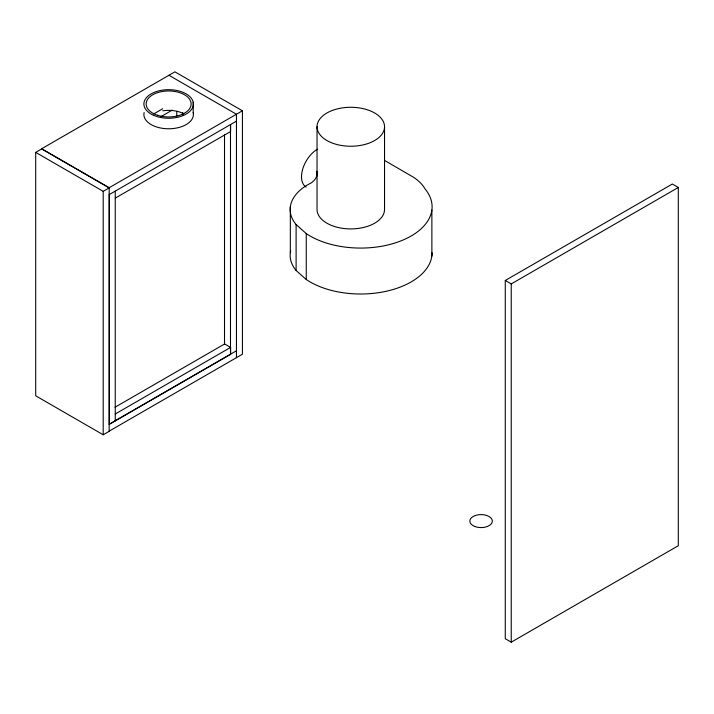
<?xml version="1.0" encoding="UTF-8"?>
<svg xmlns="http://www.w3.org/2000/svg" width="714" height="714" viewBox="0 0 714 714"><rect width="100%" height="100%" fill="white"/><g stroke="black" fill="none" stroke-linecap="round" stroke-linejoin="round"><path stroke-width="1.07" d="M35.7 152.377L41.671 148.931L109.171 187.907L103.2 191.352L35.7 152.377L35.7 395.806L103.2 434.772L109.171 431.327L109.171 187.728L242.421 110.795L242.421 354.224L109.171 431.158M154.037 113.731L162.685 108.742M160.766 116.739L172.297 110.081M109.171 194.619L236.45 121.13M115.249 198.126L230.604 131.537L230.604 124.647M115.052 407.23L224.633 343.961L230.604 347.406L230.604 354.296L109.287 424.33L109.287 194.69M115.249 414.004L230.604 347.406M109.171 424.268L236.45 350.779M505.271 280.477L672.329 184.025L678.3 187.47L678.3 545.728L511.242 642.172L505.271 638.727L505.271 280.477L511.242 283.922L678.3 187.47M384.917 160.65L413.344 177.143A58.236 33.62 0 0 1 425.151 189.058A71.471 41.26 0 0 1 399.519 241.43A71.471 41.26 0 0 1 306.252 233.594L296.105 224.553A60.636 35.004 0 0 1 311.322 182.855A25.142 14.512 0 0 0 316.677 171.262L316.677 176.724M242.421 110.795L174.912 71.828L41.671 148.753L109.171 187.728M168.95 75.273L236.45 114.24L236.45 357.669M290.696 250.659A60.636 35.004 0 0 0 296.105 270.49L306.252 279.522A71.471 41.26 0 0 0 385.319 291.464A71.471 41.26 0 0 0 432.095 252.765M511.242 283.922L511.242 642.172M431.872 210.068L431.872 255.996M384.534 126.762A33.754 19.483 0 0 1 333.911 143.63A33.754 19.483 0 0 1 333.911 109.885A33.754 19.483 0 0 1 384.534 126.762L384.534 209.434A33.754 19.483 0 0 1 350.779 228.917A33.754 19.483 0 0 1 317.034 209.434L317.034 126.762M306.252 233.594L306.252 279.522M296.105 224.553L296.105 270.49M290.33 206.748L290.33 252.676M230.488 124.575L230.488 354.224M224.517 134.509L224.517 344.094M193.208 102.218L193.208 112.982M182.757 112.625L182.757 114.856M176.786 111.411L176.786 115.873M115.249 191.245L115.249 420.885M103.2 191.352L103.2 434.772M162.819 110.804A22.5 12.995 0 0 1 183.703 113.704M193.208 112.741A24.749 14.289 0 0 1 168.442 128.779A24.749 14.289 0 0 1 144.13 112.509M306.163 187.077A22.5 12.995 -60 0 1 302.718 169.048A22.5 12.995 -60 0 1 317.418 149.217M474.596 526.405A11.254 6.497 0 0 0 492.285 521.684A11.254 6.497 0 0 0 476.372 515.196A11.254 6.497 0 0 0 474.596 526.405M153.412 115.231A24.749 14.289 0 0 0 193.155 105.94A24.749 14.289 0 0 0 159.347 90.723A24.749 14.289 0 0 0 153.412 115.231M157.392 115.213A22.5 12.995 0 0 0 191.138 103.967A22.5 12.995 0 0 0 157.392 92.713A22.5 12.995 0 0 0 157.392 115.213"/></g></svg>
